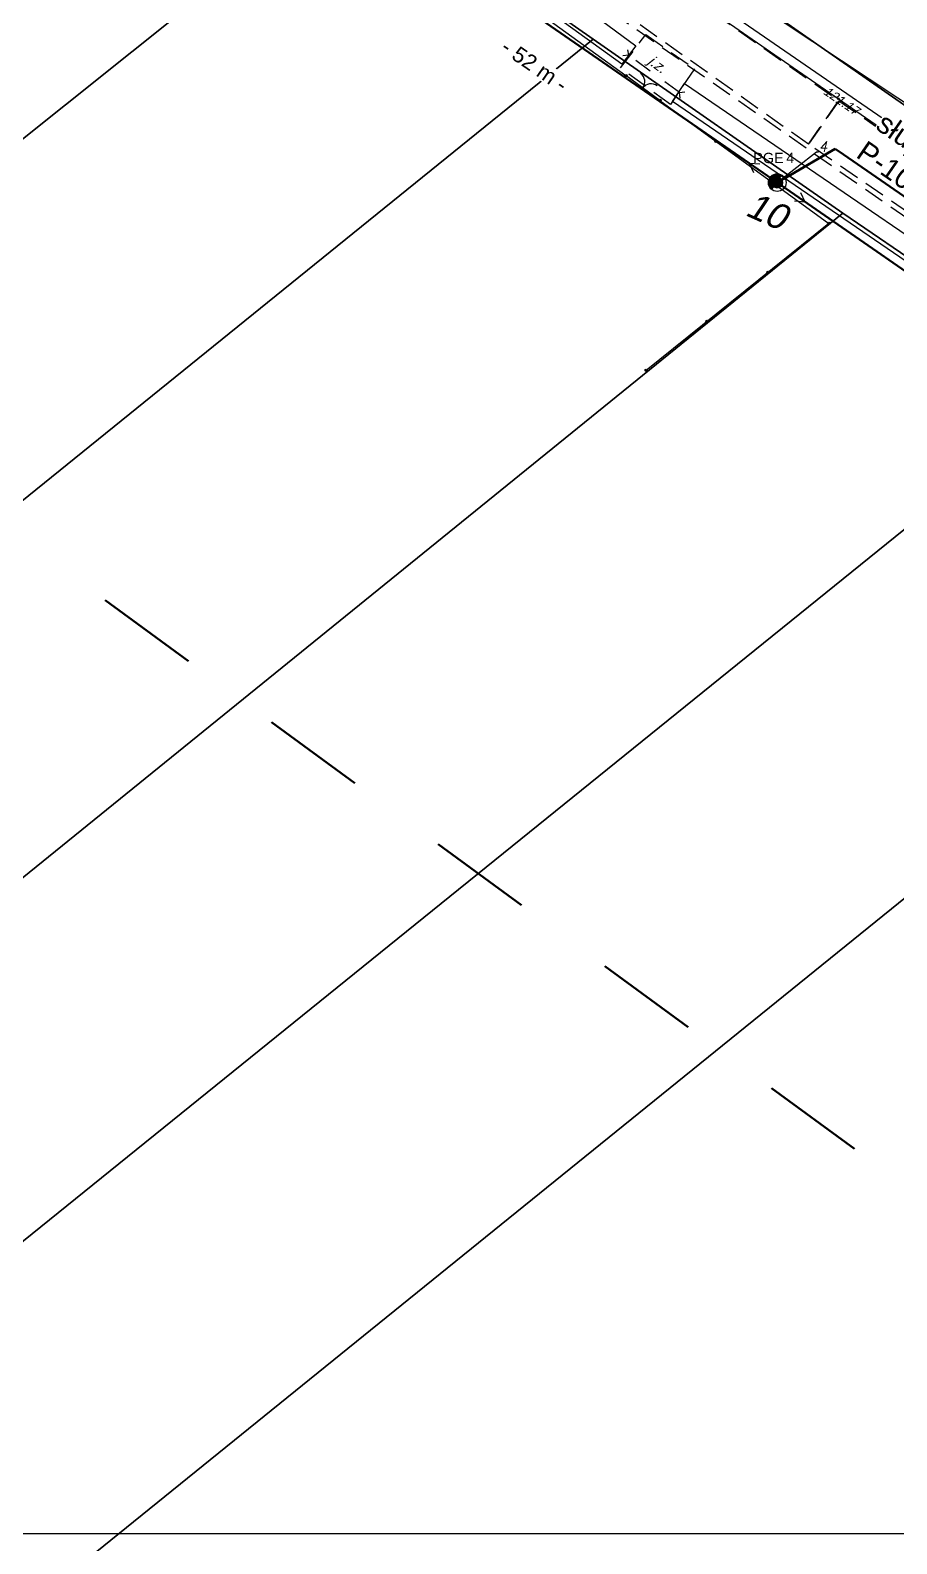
# Model space of a CAD drawing. Header units: metres. Extents: x 7542702 to 7555152, y 5804026 to 5815503.
# Drawn here: x 7544330.1 to 7544414.1, y 5808857.1 to 5809003.7 of the extents above; entities that cross this region are included whole.
import ezdxf
from ezdxf import colors
from ezdxf.entities.mleader import LeaderData, LeaderLine
from ezdxf.enums import TextEntityAlignment as Align
from ezdxf.math import Vec2, Vec3

# ---------------------------------------------------------------- set-up
doc = ezdxf.new("R2010")
doc.units = ezdxf.units.M
for name, pattern in [('4001', [0]), ('4002', [2, 1, -1]), ('4003', [3, 2, -1])]:
    doc.linetypes.add(name, pattern=pattern)
doc.layers.add('!tele', color=30, linetype='Continuous', lineweight=50, plot=False)
for name, color, linetype, lineweight in [('!trafo', 6, '4002', 50), ('_numery slupow etap 4 cz. 2', 7, 'Continuous', 40), ('_SIEC_NAPOWIETRZNA', 5, 'Continuous', 50), ('_SLUP_DZIERZAWIONY_ENERGETYCZNY', 1, 'Continuous', 30)]:
    doc.layers.add(name, color=color, linetype=linetype, lineweight=lineweight)
for name, color, linetype in [('_MM opisy', 7, 'Continuous'), ('_MM slupy', 5, 'Continuous'), ('Drogi', 135, 'Continuous'), ('Dzialki', 165, 'Continuous'), ('Linie_napowietrzne', 184, 'Continuous'), ('makro-numeracja-punktow', 7, 'Continuous'), ('Ogrodzenia', 184, 'Continuous'), ('Projekty', 252, 'Continuous'), ('Uz_Telekomunikacja', 252, 'Continuous')]:
    doc.layers.add(name, color=color, linetype=linetype)
doc.layers.add('DIM', color=7, linetype='Continuous', plot=False)
doc.styles.add('DYN_DIM', font='arial.ttf')
doc.styles.add('GeodText', font='romans.shx', dxfattribs={"oblique": 14.323945})
doc.styles.get("Standard").update_dxf_attribs({"font": 'arial.ttf'})
doc.dimstyles.new('opis linie', dxfattribs={"dimtxt": 1.5, "dimasz": 0.18, "dimexe": 0.18, "dimexo": 0.0625, "dimgap": 2.5, "dimtad": 4, "dimdec": 0, "dimzin": 0, "dimdsep": 46, "dimtxsty": 'Standard', "dimcen": 0.09, "dimse1": 1, "dimse2": 1, "dimsd1": 1, "dimsd2": 1, "dimclrt": 256, "dimadec": 0, "dimazin": 0, "dimtfac": 1, "dimtdec": 0, "dimtofl": 0, "dimtmove": 0, "dimatfit": 3, "dimfxl": 1, "dimtfill": 1, "dimtolj": 1, "dimtzin": 0, "dimarcsym": 0})
doc.dimstyles.get("Standard").update_dxf_attribs({"dimtxt": 0.18, "dimasz": 0.18, "dimexe": 0.18, "dimexo": 0.0625, "dimgap": 0.09, "dimtad": 0, "dimtih": 1, "dimtoh": 1, "dimdec": 4, "dimzin": 0, "dimdsep": 46, "dimtxsty": 'Standard', "dimcen": 0.09, "dimadec": 0, "dimazin": 0, "dimtfac": 1, "dimtdec": 4, "dimtofl": 0, "dimtmove": 0, "dimatfit": 3, "dimfxl": 1, "dimtolj": 1, "dimtzin": 0, "dimarcsym": 0})

# ---------------------------------------------------------------- blocks, each defined once
blk = doc.blocks.new('2554')
at = {"layer": 'Drogi', "color": 8, "linetype": '4002'}
blk.add_line((0, 0), (0, 1), dxfattribs=at)
blk = doc.blocks.new('1554')
at = {"layer": 'Drogi', "color": 8, "linetype": 'Continuous'}
for p, q in [((-0.75, -0.75), (0, 0)), ((0, 0), (0.75, -0.75))]:
    blk.add_line(p, q, dxfattribs=at)
blk = doc.blocks.new('1281')
at = {"layer": 'Ogrodzenia', "color": 184, "linetype": 'Continuous'}
for radius in [0.24, 0.16, 0.08]:
    blk.add_circle((0, 0), radius, dxfattribs=at)
blk = doc.blocks.new('2283')
at = {"layer": 'Ogrodzenia', "color": 184, "linetype": 'Continuous'}
blk.add_line((0, 0), (0, 1), dxfattribs=at)
blk = doc.blocks.new('1283')
at = {"layer": 'Ogrodzenia', "color": 184, "linetype": 'Continuous'}
for centre, start, end in [((0, 2), 270, 0), ((0, -2), 0, 90)]:
    blk.add_arc(centre, 2, start, end, dxfattribs=at)
blk = doc.blocks.new('1361')
at = {"layer": 'Linie_napowietrzne', "color": 184, "linetype": 'Continuous'}
blk.add_circle((0, 0), 0.5, dxfattribs=at)
blk = doc.blocks.new('1366')
at = {"layer": 'Linie_napowietrzne', "color": 184, "linetype": 'Continuous'}
for p, q in [((0, 1), (0, 11)), ((-1, 4.8), (0, 6.5)), ((1, 4.8), (0, 6.5))]:
    blk.add_line(p, q, dxfattribs=at)
blk = doc.blocks.new('1756')
at = {"layer": 'Uz_Telekomunikacja', "color": 220, "linetype": 'Continuous'}
for radius in [0.16, 0.08]:
    blk.add_circle((0, 0), radius, dxfattribs=at)
blk = doc.blocks.new('SLUP_DZIERZAWIONY')
h = blk.add_hatch(color=256)
h.dxf.hatch_style = 1
h.paths.add_polyline_path([(0.53, 0, 1), (-0.53, 0, 1)])
at = {"lineweight": 30}
blk.add_circle((0, 0), 0.527, dxfattribs=at)
at = {"color": 7, "style": 'DYN_DIM', "flags": 13}
blk.add_attdef('ODC_FUNKCJONALNY', text='', height=1, dxfattribs=at).set_placement((0.36, 3.33), align=Align.CENTER)
at = {"color": 7, "flags": 12}
blk.add_attdef('WLASCICIEL', text='', height=1, dxfattribs=at).set_placement((0.63, 1.89), align=Align.RIGHT)
blk.add_attdef('SLUP_NUMER', (0.87, 1.89), '', height=1, dxfattribs=at)
blk.add_attdef('TYP', text='', height=1, dxfattribs=at).set_placement((0, -2.82), align=Align.CENTER)
blk = doc.blocks.new('ZN')
at = {"layer": '_MM slupy', "transparency": 33554687}
h = blk.add_hatch(color=256, dxfattribs=at)
h.dxf.hatch_style = 1
h.paths.add_polyline_path([(0, -0.86), (0, 0.86, 1)])
at = {"layer": '_MM slupy'}
blk.add_circle((0, 0), 0.857, dxfattribs=at)
blk = doc.blocks.new('*D272')
at = {"layer": 'Defpoints', "color": 0}
for p in [(7544360.07, 5809018.25), (7544402.09, 5808988.3), (7544402.52, 5808988.92)]:
    blk.add_point(p, dxfattribs=at)
at = {"layer": 'DIM', "insert": (7544379.01, 5809000.28), "char_height": 1.5, "attachment_point": 5, "rotation": 325.3582, "bg_fill": 3, "box_fill_scale": 1.1, "bg_fill_color": 9, "bg_fill_true_color": 13158600, "bg_fill_transparency": 0}
blk.add_mtext('\\A1;- 52 m -', dxfattribs=at)
blk = doc.blocks.new('*D273')
at = {"layer": 'Defpoints', "color": 0}
for p in [(7544402.52, 5808988.92), (7544443.89, 5808959.39), (7544444.31, 5808960.01)]:
    blk.add_point(p, dxfattribs=at)
at = {"layer": 'DIM', "insert": (7544421.13, 5808971.16), "char_height": 1.5, "attachment_point": 5, "rotation": 325.3252, "bg_fill": 3, "box_fill_scale": 1.1, "bg_fill_color": 9, "bg_fill_true_color": 13158600, "bg_fill_transparency": 0}
blk.add_mtext('\\A1;- 51 m -', dxfattribs=at)
blk = doc.blocks.new('q')
at = {"layer": '_MM slupy'}
blk.add_blockref('ZN', (0, 0), dxfattribs=at)
at = {"layer": '_MM opisy'}
ml = blk.add_multileader_mtext('Standard', dxfattribs=at)
ml.set_content('\\pxql;słup nN\\PP-10/ZN', color=256)
ml.set_leader_properties()
ml.build(insert=Vec2(0, 0))
ml.multileader.update_dxf_attribs({"has_text_frame": 1, "text_left_attachment_type": 5, "text_right_attachment_type": 5, "dogleg_length": 1, "arrow_head_size": 1})
ctx = ml.context
ctx.base_point, ctx.char_height, ctx.arrow_head_size, ctx.landing_gap_size, ctx.plane_origin = Vec3(3.75, 5.9), 2, 1, 1, Vec3(1.72, -1.42)
ctx.left_attachment, ctx.right_attachment = 5, 5
notes = []
notes.append((ctx, [(0, (1, 1, 0), (2.75, 5.9), (1, 0), 1, [(0, [(0, 0), (2.75, 5.9)], 0, [])])]))
ctx.mtext.insert, ctx.mtext.flow_direction = Vec3(4.75, 11.7), 5
ctx.mtext.has_bg_fill, ctx.mtext.bg_color, ctx.mtext.bg_scale_factor, ctx.mtext.bg_transparency, ctx.mtext.use_window_bg_color = 1, -1023410175, 1, 0, 1
for ctx, leaders in notes:
    for number, flags, end, landing, length, lines in leaders:
        leader = LeaderData()
        leader.index, (leader.has_last_leader_line, leader.has_dogleg_vector, leader.attachment_direction) = number, flags
        leader.last_leader_point, leader.dogleg_vector, leader.dogleg_length = Vec3(end), Vec3(landing), length
        for number, points, colour, breaks in lines:
            line = LeaderLine()
            line.index, line.vertices, line.color, line.breaks = number, Vec3.list(points), colors.encode_raw_color(colour), breaks
            leader.lines.append(line)
        ctx.leaders.append(leader)

msp = doc.modelspace()

# ---------------------------------------------------------------- linework, layer by layer
at = {"layer": '!tele'}
msp.add_lwpolyline([(7544290.26, 5809066.23), (7544324.19, 5809046.9), (7544360.07, 5809018.25), (7544402.52, 5808988.92), (7544444.31, 5808960.01), (7544469.84, 5808960.99), (7544498.83, 5808940.98), (7544529.27, 5808919.81), (7544562.17, 5808897.23), (7544593.79, 5808875.27), (7544626.92, 5808852.18), (7544664.36, 5808826.58), (7544700.65, 5808801.96), (7544742.64, 5808774.19), (7544778.25, 5808750.65), (7544807.78, 5808723.68), (7544835.19, 5808698.42), (7544866.19, 5808670.23), (7544897.42, 5808639.87), (7544931.15, 5808608.46), (7544963.76, 5808579.39), (7544988.36, 5808557.86)], dxfattribs=at)
at = {"layer": '!trafo', "ltscale": 10}
msp.add_lwpolyline([(7544322.76, 5809134.51), (7544224.4, 5809031.13), (7545058.88, 5808420.59), (7545132.63, 5808516.69)], close=True, dxfattribs=at)
at = {"layer": '_SIEC_NAPOWIETRZNA', "elevation": 122.55}
for points in [[(7544402.52, 5808988.92), (7544360.07, 5809018.25)], [(7544701.06, 5808801.68), (7544664.38, 5808826.54), (7544626.92, 5808852.18), (7544593.79, 5808875.27), (7544561.96, 5808897.37), (7544529.48, 5808919.79), (7544499.04, 5808940.84), (7544469.59, 5808960.98), (7544444.31, 5808960.01), (7544402.52, 5808988.92)]]:
    msp.add_lwpolyline(points, dxfattribs=at)
at = {"layer": 'Drogi', "color": 8, "linetype": '4003'}
for p, q in [((7544379.12, 5809017.42, 121.82), (7544408.49, 5808996.86)), ((7544405.55, 5808992.64), (7544376.14, 5809013.49, 121.83)), ((7544387.33, 5809000.04, 121.67), (7544389.8, 5809003.26, 122.07)), ((7544389.8, 5809003.26, 122.07), (7544394.5, 5808999.96, 122.07)), ((7544392.17, 5808996.48, 121.67), (7544387.33, 5809000.04, 121.67)), ((7544394.5, 5808999.96, 122.07), (7544392.17, 5808996.48, 121.67)), ((7544408.49, 5808996.86), (7544405.55, 5808992.64)), ((7544405.55, 5808992.64), (7544408.49, 5808996.86)), ((7544408.49, 5808996.86), (7544445.27, 5808971.46, 122.11)), ((7544442.46, 5808967.34, 122.1), (7544405.55, 5808992.64))]:
    msp.add_line(p, q, dxfattribs=at)
at = {"layer": 'Drogi', "color": 8, "linetype": '4001'}
for points in [[(7544387.47, 5809000.4, 0), (7544361.08, 5809019.45, 0), (7544342.46, 5809033.9, 0), (7544341.9, 5809033.52, 0), (7544338.76, 5809036.87, 0), (7544332.05, 5809041.86, 0), (7544333.09, 5809043.09, 0), (7544343.47, 5809035.4, 0), (7544362.45, 5809021.63, 0), (7544388.81, 5809002.16, 0), (7544387.47, 5809000.4, 0)], [(7544488.3, 5808942.82, 122.04), (7544460.03, 5808962.58, 121.95), (7544380.37, 5809017.43, 0), (7544381.45, 5809019.44, 0), (7544391.3, 5809012.88, 0), (7544397.84, 5809008.01, 0), (7544433.26, 5808984.5, 0), (7544442.69, 5808978.54, 0), (7544444.01, 5808976.89, 0), (7544461.22, 5808964.04, 121.79), (7544489.13, 5808944.14, 121.94), (7544488.3, 5808942.82, 122.04)], [(7544431, 5808970.33, 0), (7544392.36, 5808996.77, 0), (7544393.55, 5808998.54, 0), (7544432.52, 5808971.92, 0), (7544431, 5808970.33, 0)]]:
    msp.add_polyline3d(points, dxfattribs=at)
at = {"layer": 'Dzialki'}
for p, q in [((7544269.42, 5808945.27), (7544361.71, 5809018.95)), ((7544361.71, 5809018.95), (7544269.42, 5808945.27)), ((7544361.71, 5809018.95), (7544384.69, 5809002.81)), ((7544384.69, 5809002.81), (7544361.71, 5809018.95)), ((7544397.96, 5809008.19), (7544418.65, 5808993.77)), ((7544418.65, 5808993.77), (7544397.96, 5809008.19)), ((7544384.69, 5809002.81), (7544289.16, 5808925.64)), ((7544289.16, 5808925.64), (7544384.69, 5809002.81)), ((7544408.88, 5808985.96), (7544384.69, 5809002.81)), ((7544384.69, 5809002.81), (7544408.88, 5808985.96)), ((7544020.83, 5808671.68), (7544408.88, 5808985.96)), ((7544408.88, 5808985.96), (7544020.83, 5808671.68)), ((7544408.88, 5808985.96), (7544432.67, 5808969.73)), ((7544432.67, 5808969.73), (7544408.88, 5808985.96)), ((7544432.67, 5808969.73), (7544034.6, 5808648.39)), ((7544034.6, 5808648.39), (7544432.67, 5808969.73)), ((7544049.07, 5808623.9), (7544415.78, 5808920.36)), ((7544415.78, 5808920.36), (7544049.07, 5808623.9))]:
    msp.add_line(p, q, dxfattribs=at)
at = {"layer": 'Ogrodzenia', "color": 184, "linetype": '4001'}
for p, q in [((7544360.6, 5809019.01), (7544387.86, 5808999.29)), ((7544391.15, 5808996.89), (7544407.53, 5808984.97)), ((7544407.53, 5808984.97), (7544389.83, 5808970.74))]:
    msp.add_line(p, q, dxfattribs=at)
at = {"layer": 'Projekty', "linetype": '4003'}
msp.add_line((7544381.54, 5809008.89), (7544429.92, 5808975.14), dxfattribs=at)
at = {"layer": 'Uz_Telekomunikacja', "linetype": '4001'}
for p, q in [((7544397.05, 5809004.92, 121.13), (7544412.43, 5808994.31, 121.12)), ((7544412.43, 5808994.31, 121.12), (7544427.75, 5808983.88, 120.98))]:
    msp.add_line(p, q, dxfattribs=at)

# ---------------------------------------------------------------- block references
at = {"layer": '_SLUP_DZIERZAWIONY_ENERGETYCZNY'}
msp.add_blockref('SLUP_DZIERZAWIONY', (7544402.52, 5808988.92), dxfattribs=at).add_auto_attribs({'WLASCICIEL': 'PGE', 'SLUP_NUMER': '4'})
at = {"layer": 'Drogi', "color": 8, "xscale": 0.5, "yscale": 0.5, "zscale": 0.5}
for p, rotation in [((7544388.1, 5809001.27), 233.746162), ((7544393.05, 5808997.64), 53.74616200000003)]:
    msp.add_blockref('1554', p, dxfattribs=dict(at, rotation=rotation))
at = {"layer": 'Drogi', "color": 8, "xscale": 0.5, "yscale": 6.138355, "rotation": 53.74616200000003}
msp.add_blockref('2554', (7544393.05, 5808997.64, 121.22), dxfattribs=at)
at = {"layer": 'Linie_napowietrzne', "color": 184, "xscale": 0.5, "yscale": 0.5, "zscale": 0.5}
for name, rotation in [('1366', 55.358222), ('1366', 55.358222), ('1361', 55.31769400000002), ('1361', 55.358222), ('1361', 55.31769400000002), ('1361', 55.358222), ('1366', 235.317694), ('1366', 235.317694)]:
    msp.add_blockref(name, (7544402.52, 5808988.92), dxfattribs=dict(at, rotation=rotation))
msp.add_blockref('1361', (7544402.52, 5808988.92), dxfattribs=at)
msp.add_blockref('1361', (7544402.52, 5808988.92), dxfattribs=at)
at = {"layer": 'Ogrodzenia', "color": 184, "xscale": 0.5, "yscale": 0.5, "zscale": 0.5}
for p in [(7544387.86, 5808999.29), (7544391.15, 5808996.89), (7544396.61, 5808992.92), (7544402.07, 5808988.94), (7544407.53, 5808984.97), (7544407.53, 5808984.97), (7544401.63, 5808980.23), (7544395.73, 5808975.48), (7544389.83, 5808970.74)]:
    msp.add_blockref('1281', p, dxfattribs=at)
at = {"layer": 'Ogrodzenia', "color": 184, "xscale": 0.5, "yscale": 4.072358, "rotation": 53.88987400000001}
msp.add_blockref('2283', (7544391.15, 5808996.89), dxfattribs=at)
at = {"layer": 'Ogrodzenia', "color": 184, "xscale": 0.5, "yscale": 0.5, "zscale": 0.5, "rotation": 53.88987400000001}
msp.add_blockref('1283', (7544389.5, 5808998.09), dxfattribs=at)
at = {"layer": 'Uz_Telekomunikacja', "xscale": 0.5, "yscale": 0.5, "zscale": 0.5}
msp.add_blockref('1756', (7544408.44, 5808997.06), dxfattribs=at)

# ---------------------------------------------------------------- texts
at = {"layer": 'Drogi', "color": 8, "oblique": 15}
msp.add_text('j.z. ', height=1, rotation=323.6641, dxfattribs=at).set_placement((7544389.89, 5809000.51))
at = {"layer": 'makro-numeracja-punktow', "color": 6, "insert": (7544406.52, 5808991.92), "char_height": 1, "attachment_point": 7, "line_spacing_factor": 0.8, "style": 'GeodText'}
msp.add_mtext('4', dxfattribs=at)
at = {"layer": 'Uz_Telekomunikacja', "oblique": 15}
msp.add_text('121.17', height=0.9, rotation=325.3999, dxfattribs=at).set_placement((7544406.91, 5808997.57))

# ---------------------------------------------------------------- leaders
at = {"layer": 'makro-numeracja-punktow', "color": 6, "has_arrowhead": 0, "annotation_type": 0, "has_hookline": 1, "hookline_direction": 0, "text_width": 0.714}
msp.add_leader([(7544402.52, 5808988.92), (7544406.34, 5808991.92), (7544406.52, 5808991.92)], dimstyle='Standard', dxfattribs=at)

# ---------------------------------------------------------------- next in the draw order: block references
at = {"layer": '!tele', "rotation": 325.3251620055821}
msp.add_blockref('q', (7544402.52, 5808988.92), dxfattribs=at)

# ---------------------------------------------------------------- next in the draw order: dimensions: what is measured, and where the dimension line sits
at = {"layer": 'DIM'}
dim = msp.add_aligned_dim(p1=(7544360.07, 5809018.25), p2=(7544402.52, 5808988.92), distance=-0.75, dimstyle='opis linie', override={"dimpost": '- <> m -'}, dxfattribs=at)
dim.commit()
dim.dimension.update_dxf_attribs({"geometry": '*D272', "text_midpoint": (7544379.01, 5809000.28)})

# ---------------------------------------------------------------- next in the draw order: dimensions: what is measured, and where the dimension line sits
dim = msp.add_aligned_dim(p1=(7544402.52, 5808988.92), p2=(7544444.31, 5808960.01), distance=-0.75, dimstyle='opis linie', override={"dimpost": '- <> m -'}, dxfattribs=at)
dim.commit()
dim.dimension.update_dxf_attribs({"geometry": '*D273', "text_midpoint": (7544421.13, 5808971.16)})

# ---------------------------------------------------------------- next in the draw order: linework, layer by layer
at = {"layer": 'Defpoints'}
msp.add_lwpolyline([(7544209.69, 5809141.42), (7544602.2, 5809141.42), (7544602.2, 5808858.03), (7544209.69, 5808858.03)], close=True, dxfattribs=at)

# ---------------------------------------------------------------- next in the draw order: texts
at = {"layer": '_numery slupow etap 4 cz. 2', "oblique": 10}
msp.add_text('10', height=2.5, rotation=335.9492, dxfattribs=at).set_placement((7544399.31, 5808985.81))

doc.saveas('drawing.dxf')
